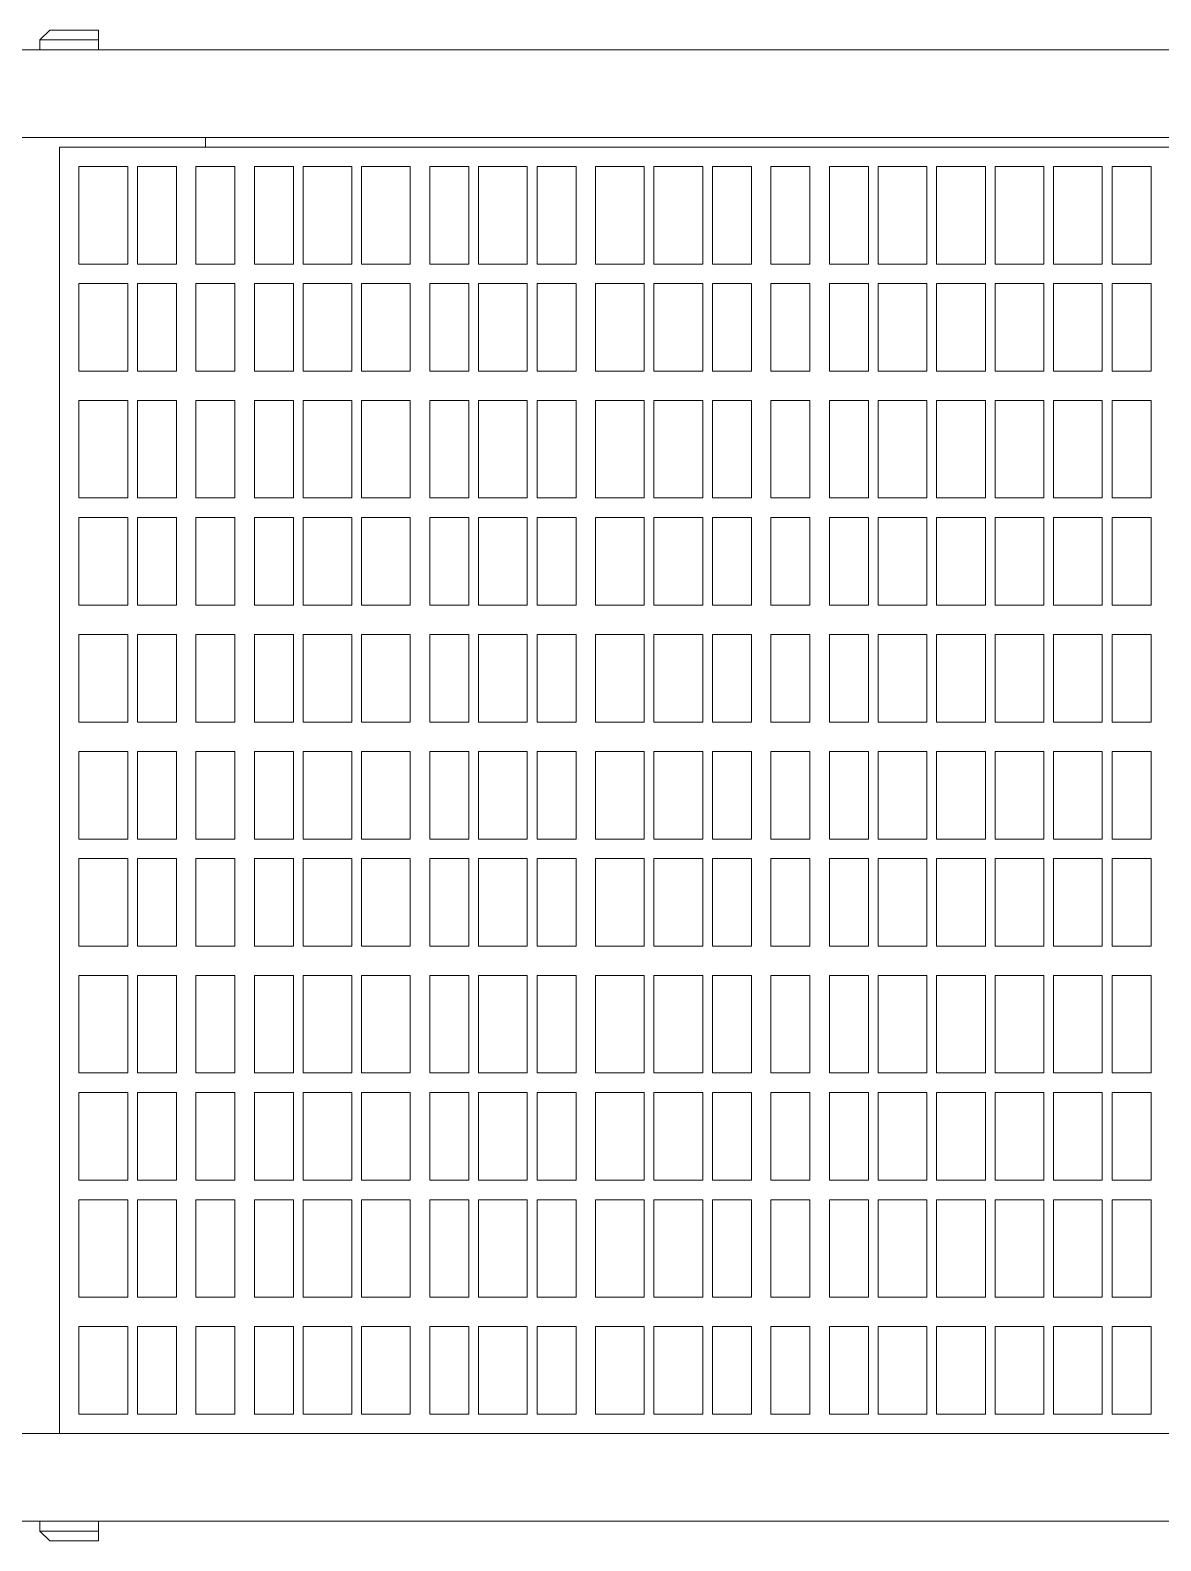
# Model space of a CAD drawing. Header units: metres. Extents: x -13194 to 152406, y -14653 to 29421.
# Drawn here: x 3729.18 to 3766.55, y 527.55 to 577.49 of the extents above; entities that cross this region are included whole.
import ezdxf

# ---------------------------------------------------------------- set-up
doc = ezdxf.new("R2010")
doc.units = ezdxf.units.M
doc.header["$LTSCALE"] = 100
doc.header["$MEASUREMENT"] = 0
doc.layers.get('0').update_dxf_attribs({"color": 9, "lineweight": 9})
doc.layers.add('32-ekipman', color=9, linetype='Continuous', lineweight=9)

# ---------------------------------------------------------------- blocks, each defined once
blk = doc.blocks.new('h')
for points in [[(182091.819, -16205.516), (182093.43, -16205.516)], [(182091.819, -16205.516), (182091.819, -16205.838)], [(182093.43, -16205.516), (182093.752, -16205.838)], [(182096.974, -16206.16), (182021.587, -16206.16)], [(182093.752, -16205.838), (182091.819, -16205.838)], [(182091.819, -16205.838), (182091.819, -16206.16)], [(182093.752, -16205.838), (182093.752, -16206.16)], [(182093.108, -16209.06), (182026.42, -16209.06)], [(182093.108, -16209.06), (182119.848, -16209.06)], [(182093.108, -16251.586), (182093.108, -16209.06)], [(182058.314, -16209.704), (182057.025, -16209.704)], [(182057.025, -16209.704), (182057.025, -16212.604)], [(182058.314, -16212.604), (182058.314, -16209.704)], [(182060.247, -16209.704), (182058.636, -16209.704)], [(182058.636, -16209.704), (182058.636, -16212.604)], [(182060.247, -16212.604), (182060.247, -16209.704)], [(182062.18, -16209.704), (182060.569, -16209.704)], [(182060.569, -16209.704), (182060.569, -16212.604)], [(182062.18, -16212.604), (182062.18, -16209.704)], [(182064.113, -16209.704), (182062.502, -16209.704)], [(182062.502, -16209.704), (182062.502, -16212.604)], [(182064.113, -16212.604), (182064.113, -16209.704)], [(182066.046, -16209.704), (182064.435, -16209.704)], [(182064.435, -16209.704), (182064.435, -16212.604)], [(182066.046, -16212.604), (182066.046, -16209.704)], [(182067.657, -16209.704), (182066.368, -16209.704)], [(182066.368, -16209.704), (182066.368, -16212.604)], [(182067.657, -16212.604), (182067.657, -16209.704)], [(182069.59, -16209.704), (182068.301, -16209.704)], [(182068.301, -16209.704), (182068.301, -16212.604)], [(182069.59, -16212.604), (182069.59, -16209.704)], [(182071.523, -16209.704), (182070.234, -16209.704)], [(182070.234, -16209.704), (182070.234, -16212.604)], [(182071.523, -16212.604), (182071.523, -16209.704)], [(182073.456, -16209.704), (182071.845, -16209.704)], [(182071.845, -16209.704), (182071.845, -16212.604)], [(182073.456, -16212.604), (182073.456, -16209.704)], [(182075.389, -16209.704), (182073.778, -16209.704)], [(182073.778, -16209.704), (182073.778, -16212.604)], [(182075.389, -16212.604), (182075.389, -16209.704)], [(182077.322, -16209.704), (182076.033, -16209.704)], [(182076.033, -16209.704), (182076.033, -16212.604)], [(182077.322, -16212.604), (182077.322, -16209.704)], [(182079.255, -16209.704), (182077.644, -16209.704)], [(182077.644, -16209.704), (182077.644, -16212.604)], [(182079.255, -16212.604), (182079.255, -16209.704)], [(182080.866, -16209.704), (182079.577, -16209.704)], [(182079.577, -16209.704), (182079.577, -16212.604)], [(182080.866, -16212.604), (182080.866, -16209.704)], [(182083.121, -16209.704), (182081.51, -16209.704)], [(182081.51, -16209.704), (182081.51, -16212.604)], [(182083.121, -16212.604), (182083.121, -16209.704)], [(182085.054, -16209.704), (182083.443, -16209.704)], [(182083.443, -16209.704), (182083.443, -16212.604)], [(182085.054, -16212.604), (182085.054, -16209.704)], [(182086.665, -16209.704), (182085.376, -16209.704)], [(182085.376, -16209.704), (182085.376, -16212.604)], [(182086.665, -16212.604), (182086.665, -16209.704)], [(182088.598, -16209.704), (182087.309, -16209.704)], [(182087.309, -16209.704), (182087.309, -16212.604)], [(182088.598, -16212.604), (182088.598, -16209.704)], [(182090.531, -16209.704), (182089.242, -16209.704)], [(182089.242, -16209.704), (182089.242, -16212.604)], [(182090.531, -16212.604), (182090.531, -16209.704)], [(182092.464, -16209.704), (182090.853, -16209.704)], [(182090.853, -16209.704), (182090.853, -16212.604)], [(182092.464, -16212.604), (182092.464, -16209.704)], [(182057.025, -16212.604), (182058.314, -16212.604)], [(182058.636, -16212.604), (182060.247, -16212.604)], [(182060.569, -16212.604), (182062.18, -16212.604)], [(182062.502, -16212.604), (182064.113, -16212.604)], [(182066.046, -16212.604), (182064.435, -16212.604)], [(182066.368, -16212.604), (182067.657, -16212.604)], [(182068.301, -16212.604), (182069.59, -16212.604)], [(182070.234, -16212.604), (182071.523, -16212.604)], [(182071.845, -16212.604), (182073.456, -16212.604)], [(182073.778, -16212.604), (182075.389, -16212.604)], [(182076.033, -16212.604), (182077.322, -16212.604)], [(182077.644, -16212.604), (182079.255, -16212.604)], [(182079.577, -16212.604), (182080.866, -16212.604)], [(182081.51, -16212.604), (182083.121, -16212.604)], [(182083.443, -16212.604), (182085.054, -16212.604)], [(182085.376, -16212.604), (182086.665, -16212.604)], [(182087.309, -16212.604), (182088.598, -16212.604)], [(182089.242, -16212.604), (182090.531, -16212.604)], [(182090.853, -16212.604), (182092.464, -16212.604)], [(182058.314, -16213.57), (182057.025, -16213.57)], [(182057.025, -16213.57), (182057.025, -16216.792)], [(182058.314, -16216.792), (182058.314, -16213.57)], [(182060.247, -16213.57), (182058.636, -16213.57)], [(182058.636, -16213.57), (182058.636, -16216.792)], [(182060.247, -16216.792), (182060.247, -16213.57)], [(182062.18, -16213.57), (182060.569, -16213.57)], [(182060.569, -16213.57), (182060.569, -16216.792)], [(182062.18, -16216.792), (182062.18, -16213.57)], [(182064.113, -16213.57), (182062.502, -16213.57)], [(182062.502, -16213.57), (182062.502, -16216.792)], [(182064.113, -16216.792), (182064.113, -16213.57)], [(182066.046, -16213.57), (182064.435, -16213.57)], [(182064.435, -16213.57), (182064.435, -16216.792)], [(182066.046, -16216.792), (182066.046, -16213.57)], [(182067.657, -16213.57), (182066.368, -16213.57)], [(182066.368, -16213.57), (182066.368, -16216.792)], [(182067.657, -16216.792), (182067.657, -16213.57)], [(182069.59, -16213.57), (182068.301, -16213.57)], [(182068.301, -16213.57), (182068.301, -16216.792)], [(182069.59, -16216.792), (182069.59, -16213.57)], [(182071.523, -16213.57), (182070.234, -16213.57)], [(182070.234, -16213.57), (182070.234, -16216.792)], [(182071.523, -16216.792), (182071.523, -16213.57)], [(182073.456, -16213.57), (182071.845, -16213.57)], [(182071.845, -16213.57), (182071.845, -16216.792)], [(182073.456, -16216.792), (182073.456, -16213.57)], [(182075.389, -16213.57), (182073.778, -16213.57)], [(182073.778, -16213.57), (182073.778, -16216.792)], [(182075.389, -16216.792), (182075.389, -16213.57)], [(182077.322, -16213.57), (182076.033, -16213.57)], [(182076.033, -16213.57), (182076.033, -16216.792)], [(182077.322, -16216.792), (182077.322, -16213.57)], [(182079.255, -16213.57), (182077.644, -16213.57)], [(182077.644, -16213.57), (182077.644, -16216.792)], [(182079.255, -16216.792), (182079.255, -16213.57)], [(182080.866, -16213.57), (182079.577, -16213.57)], [(182079.577, -16213.57), (182079.577, -16216.792)], [(182080.866, -16216.792), (182080.866, -16213.57)], [(182083.121, -16213.57), (182081.51, -16213.57)], [(182081.51, -16213.57), (182081.51, -16216.792)], [(182083.121, -16216.792), (182083.121, -16213.57)], [(182085.054, -16213.57), (182083.443, -16213.57)], [(182083.443, -16213.57), (182083.443, -16216.792)], [(182085.054, -16216.792), (182085.054, -16213.57)], [(182086.665, -16213.57), (182085.376, -16213.57)], [(182085.376, -16213.57), (182085.376, -16216.792)], [(182086.665, -16216.792), (182086.665, -16213.57)], [(182088.598, -16213.57), (182087.309, -16213.57)], [(182087.309, -16213.57), (182087.309, -16216.792)], [(182088.598, -16216.792), (182088.598, -16213.57)], [(182090.531, -16213.57), (182089.242, -16213.57)], [(182089.242, -16213.57), (182089.242, -16216.792)], [(182090.531, -16216.792), (182090.531, -16213.57)], [(182092.464, -16213.57), (182090.853, -16213.57)], [(182090.853, -16213.57), (182090.853, -16216.792)], [(182092.464, -16216.792), (182092.464, -16213.57)], [(182057.025, -16216.792), (182058.314, -16216.792)], [(182058.636, -16216.792), (182060.247, -16216.792)], [(182060.569, -16216.792), (182062.18, -16216.792)], [(182062.502, -16216.792), (182064.113, -16216.792)], [(182066.046, -16216.792), (182064.435, -16216.792)], [(182066.368, -16216.792), (182067.657, -16216.792)], [(182068.301, -16216.792), (182069.59, -16216.792)], [(182070.234, -16216.792), (182071.523, -16216.792)], [(182071.845, -16216.792), (182073.456, -16216.792)], [(182073.778, -16216.792), (182075.389, -16216.792)], [(182076.033, -16216.792), (182077.322, -16216.792)], [(182077.644, -16216.792), (182079.255, -16216.792)], [(182079.577, -16216.792), (182080.866, -16216.792)], [(182081.51, -16216.792), (182083.121, -16216.792)], [(182083.443, -16216.792), (182085.054, -16216.792)], [(182085.376, -16216.792), (182086.665, -16216.792)], [(182087.309, -16216.792), (182088.598, -16216.792)], [(182089.242, -16216.792), (182090.531, -16216.792)], [(182090.853, -16216.792), (182092.464, -16216.792)], [(182058.314, -16217.436), (182057.025, -16217.436)], [(182057.025, -16217.436), (182057.025, -16220.336)], [(182058.314, -16220.336), (182058.314, -16217.436)], [(182060.247, -16217.436), (182058.636, -16217.436)], [(182058.636, -16217.436), (182058.636, -16220.336)], [(182060.247, -16220.336), (182060.247, -16217.436)], [(182062.18, -16217.436), (182060.569, -16217.436)], [(182060.569, -16217.436), (182060.569, -16220.336)], [(182062.18, -16220.336), (182062.18, -16217.436)], [(182064.113, -16217.436), (182062.502, -16217.436)], [(182062.502, -16217.436), (182062.502, -16220.336)], [(182064.113, -16220.336), (182064.113, -16217.436)], [(182066.046, -16217.436), (182064.435, -16217.436)], [(182064.435, -16217.436), (182064.435, -16220.336)], [(182066.046, -16220.336), (182066.046, -16217.436)], [(182067.657, -16217.436), (182066.368, -16217.436)], [(182066.368, -16217.436), (182066.368, -16220.336)], [(182067.657, -16220.336), (182067.657, -16217.436)], [(182069.59, -16217.436), (182068.301, -16217.436)], [(182068.301, -16217.436), (182068.301, -16220.336)], [(182069.59, -16220.336), (182069.59, -16217.436)], [(182071.523, -16217.436), (182070.234, -16217.436)], [(182070.234, -16217.436), (182070.234, -16220.336)], [(182071.523, -16220.336), (182071.523, -16217.436)], [(182073.456, -16217.436), (182071.845, -16217.436)], [(182071.845, -16217.436), (182071.845, -16220.336)], [(182073.456, -16220.336), (182073.456, -16217.436)], [(182075.389, -16217.436), (182073.778, -16217.436)], [(182073.778, -16217.436), (182073.778, -16220.336)], [(182075.389, -16220.336), (182075.389, -16217.436)], [(182077.322, -16217.436), (182076.033, -16217.436)], [(182076.033, -16217.436), (182076.033, -16220.336)], [(182077.322, -16220.336), (182077.322, -16217.436)], [(182079.255, -16217.436), (182077.644, -16217.436)], [(182077.644, -16217.436), (182077.644, -16220.336)], [(182079.255, -16220.336), (182079.255, -16217.436)], [(182080.866, -16217.436), (182079.577, -16217.436)], [(182079.577, -16217.436), (182079.577, -16220.336)], [(182080.866, -16220.336), (182080.866, -16217.436)], [(182083.121, -16217.436), (182081.51, -16217.436)], [(182081.51, -16217.436), (182081.51, -16220.336)], [(182083.121, -16220.336), (182083.121, -16217.436)], [(182085.054, -16217.436), (182083.443, -16217.436)], [(182083.443, -16217.436), (182083.443, -16220.336)], [(182085.054, -16220.336), (182085.054, -16217.436)], [(182086.665, -16217.436), (182085.376, -16217.436)], [(182085.376, -16217.436), (182085.376, -16220.336)], [(182086.665, -16220.336), (182086.665, -16217.436)], [(182088.598, -16217.436), (182087.309, -16217.436)], [(182087.309, -16217.436), (182087.309, -16220.336)], [(182088.598, -16220.336), (182088.598, -16217.436)], [(182090.531, -16217.436), (182089.242, -16217.436)], [(182089.242, -16217.436), (182089.242, -16220.336)], [(182090.531, -16220.336), (182090.531, -16217.436)], [(182092.464, -16217.436), (182090.853, -16217.436)], [(182090.853, -16217.436), (182090.853, -16220.336)], [(182092.464, -16220.336), (182092.464, -16217.436)], [(182057.025, -16220.336), (182058.314, -16220.336)], [(182058.636, -16220.336), (182060.247, -16220.336)], [(182060.569, -16220.336), (182062.18, -16220.336)], [(182062.502, -16220.336), (182064.113, -16220.336)], [(182066.046, -16220.336), (182064.435, -16220.336)], [(182066.368, -16220.336), (182067.657, -16220.336)], [(182068.301, -16220.336), (182069.59, -16220.336)], [(182070.234, -16220.336), (182071.523, -16220.336)], [(182071.845, -16220.336), (182073.456, -16220.336)], [(182073.778, -16220.336), (182075.389, -16220.336)], [(182076.033, -16220.336), (182077.322, -16220.336)], [(182077.644, -16220.336), (182079.255, -16220.336)], [(182079.577, -16220.336), (182080.866, -16220.336)], [(182081.51, -16220.336), (182083.121, -16220.336)], [(182083.443, -16220.336), (182085.054, -16220.336)], [(182085.376, -16220.336), (182086.665, -16220.336)], [(182087.309, -16220.336), (182088.598, -16220.336)], [(182089.242, -16220.336), (182090.531, -16220.336)], [(182090.853, -16220.336), (182092.464, -16220.336)], [(182058.314, -16220.98), (182057.025, -16220.98)], [(182057.025, -16220.98), (182057.025, -16224.202)], [(182058.314, -16224.202), (182058.314, -16220.98)], [(182060.247, -16220.98), (182058.636, -16220.98)], [(182058.636, -16220.98), (182058.636, -16224.202)], [(182060.247, -16224.202), (182060.247, -16220.98)], [(182062.18, -16220.98), (182060.569, -16220.98)], [(182060.569, -16220.98), (182060.569, -16224.202)], [(182062.18, -16224.202), (182062.18, -16220.98)], [(182064.113, -16220.98), (182062.502, -16220.98)], [(182062.502, -16220.98), (182062.502, -16224.202)], [(182064.113, -16224.202), (182064.113, -16220.98)], [(182066.046, -16220.98), (182064.435, -16220.98)], [(182064.435, -16220.98), (182064.435, -16224.202)], [(182066.046, -16224.202), (182066.046, -16220.98)], [(182067.657, -16220.98), (182066.368, -16220.98)], [(182066.368, -16220.98), (182066.368, -16224.202)], [(182067.657, -16224.202), (182067.657, -16220.98)], [(182069.59, -16220.98), (182068.301, -16220.98)], [(182068.301, -16220.98), (182068.301, -16224.202)], [(182069.59, -16224.202), (182069.59, -16220.98)], [(182071.523, -16220.98), (182070.234, -16220.98)], [(182070.234, -16220.98), (182070.234, -16224.202)], [(182071.523, -16224.202), (182071.523, -16220.98)], [(182073.456, -16220.98), (182071.845, -16220.98)], [(182071.845, -16220.98), (182071.845, -16224.202)], [(182073.456, -16224.202), (182073.456, -16220.98)], [(182075.389, -16220.98), (182073.778, -16220.98)], [(182073.778, -16220.98), (182073.778, -16224.202)], [(182075.389, -16224.202), (182075.389, -16220.98)], [(182077.322, -16220.98), (182076.033, -16220.98)], [(182076.033, -16220.98), (182076.033, -16224.202)], [(182077.322, -16224.202), (182077.322, -16220.98)], [(182079.255, -16220.98), (182077.644, -16220.98)], [(182077.644, -16220.98), (182077.644, -16224.202)], [(182079.255, -16224.202), (182079.255, -16220.98)], [(182080.866, -16220.98), (182079.577, -16220.98)], [(182079.577, -16220.98), (182079.577, -16224.202)], [(182080.866, -16224.202), (182080.866, -16220.98)], [(182083.121, -16220.98), (182081.51, -16220.98)], [(182081.51, -16220.98), (182081.51, -16224.202)], [(182083.121, -16224.202), (182083.121, -16220.98)], [(182085.054, -16220.98), (182083.443, -16220.98)], [(182083.443, -16220.98), (182083.443, -16224.202)], [(182085.054, -16224.202), (182085.054, -16220.98)], [(182086.665, -16220.98), (182085.376, -16220.98)], [(182085.376, -16220.98), (182085.376, -16224.202)], [(182086.665, -16224.202), (182086.665, -16220.98)], [(182088.598, -16220.98), (182087.309, -16220.98)], [(182087.309, -16220.98), (182087.309, -16224.202)], [(182088.598, -16224.202), (182088.598, -16220.98)], [(182090.531, -16220.98), (182089.242, -16220.98)], [(182089.242, -16220.98), (182089.242, -16224.202)], [(182090.531, -16224.202), (182090.531, -16220.98)], [(182092.464, -16220.98), (182090.853, -16220.98)], [(182090.853, -16220.98), (182090.853, -16224.202)], [(182092.464, -16224.202), (182092.464, -16220.98)], [(182057.025, -16224.202), (182058.314, -16224.202)], [(182058.636, -16224.202), (182060.247, -16224.202)], [(182060.569, -16224.202), (182062.18, -16224.202)], [(182062.502, -16224.202), (182064.113, -16224.202)], [(182066.046, -16224.202), (182064.435, -16224.202)], [(182066.368, -16224.202), (182067.657, -16224.202)], [(182068.301, -16224.202), (182069.59, -16224.202)], [(182070.234, -16224.202), (182071.523, -16224.202)], [(182071.845, -16224.202), (182073.456, -16224.202)], [(182073.778, -16224.202), (182075.389, -16224.202)], [(182076.033, -16224.202), (182077.322, -16224.202)], [(182077.644, -16224.202), (182079.255, -16224.202)], [(182079.577, -16224.202), (182080.866, -16224.202)], [(182081.51, -16224.202), (182083.121, -16224.202)], [(182083.443, -16224.202), (182085.054, -16224.202)], [(182085.376, -16224.202), (182086.665, -16224.202)], [(182087.309, -16224.202), (182088.598, -16224.202)], [(182089.242, -16224.202), (182090.531, -16224.202)], [(182090.853, -16224.202), (182092.464, -16224.202)], [(182058.314, -16225.168), (182057.025, -16225.168)], [(182057.025, -16225.168), (182057.025, -16228.068)], [(182058.314, -16228.068), (182058.314, -16225.168)], [(182060.247, -16225.168), (182058.636, -16225.168)], [(182058.636, -16225.168), (182058.636, -16228.068)], [(182060.247, -16228.068), (182060.247, -16225.168)], [(182062.18, -16225.168), (182060.569, -16225.168)], [(182060.569, -16225.168), (182060.569, -16228.068)], [(182062.18, -16228.068), (182062.18, -16225.168)], [(182064.113, -16225.168), (182062.502, -16225.168)], [(182062.502, -16225.168), (182062.502, -16228.068)], [(182064.113, -16228.068), (182064.113, -16225.168)], [(182066.046, -16225.168), (182064.435, -16225.168)], [(182064.435, -16225.168), (182064.435, -16228.068)], [(182066.046, -16228.068), (182066.046, -16225.168)], [(182067.657, -16225.168), (182066.368, -16225.168)], [(182066.368, -16225.168), (182066.368, -16228.068)], [(182067.657, -16228.068), (182067.657, -16225.168)], [(182069.59, -16225.168), (182068.301, -16225.168)], [(182068.301, -16225.168), (182068.301, -16228.068)], [(182069.59, -16228.068), (182069.59, -16225.168)], [(182071.523, -16225.168), (182070.234, -16225.168)], [(182070.234, -16225.168), (182070.234, -16228.068)], [(182071.523, -16228.068), (182071.523, -16225.168)], [(182073.456, -16225.168), (182071.845, -16225.168)], [(182071.845, -16225.168), (182071.845, -16228.068)], [(182073.456, -16228.068), (182073.456, -16225.168)], [(182075.389, -16225.168), (182073.778, -16225.168)], [(182073.778, -16225.168), (182073.778, -16228.068)], [(182075.389, -16228.068), (182075.389, -16225.168)], [(182077.322, -16225.168), (182076.033, -16225.168)], [(182076.033, -16225.168), (182076.033, -16228.068)], [(182077.322, -16228.068), (182077.322, -16225.168)], [(182079.255, -16225.168), (182077.644, -16225.168)], [(182077.644, -16225.168), (182077.644, -16228.068)], [(182079.255, -16228.068), (182079.255, -16225.168)], [(182080.866, -16225.168), (182079.577, -16225.168)], [(182079.577, -16225.168), (182079.577, -16228.068)], [(182080.866, -16228.068), (182080.866, -16225.168)], [(182083.121, -16225.168), (182081.51, -16225.168)], [(182081.51, -16225.168), (182081.51, -16228.068)], [(182083.121, -16228.068), (182083.121, -16225.168)], [(182085.054, -16225.168), (182083.443, -16225.168)], [(182083.443, -16225.168), (182083.443, -16228.068)], [(182085.054, -16228.068), (182085.054, -16225.168)], [(182086.665, -16225.168), (182085.376, -16225.168)], [(182085.376, -16225.168), (182085.376, -16228.068)], [(182086.665, -16228.068), (182086.665, -16225.168)], [(182088.598, -16225.168), (182087.309, -16225.168)], [(182087.309, -16225.168), (182087.309, -16228.068)], [(182088.598, -16228.068), (182088.598, -16225.168)], [(182090.531, -16225.168), (182089.242, -16225.168)], [(182089.242, -16225.168), (182089.242, -16228.068)], [(182090.531, -16228.068), (182090.531, -16225.168)], [(182092.464, -16225.168), (182090.853, -16225.168)], [(182090.853, -16225.168), (182090.853, -16228.068)], [(182092.464, -16228.068), (182092.464, -16225.168)], [(182057.025, -16228.068), (182058.314, -16228.068)], [(182058.636, -16228.068), (182060.247, -16228.068)], [(182060.569, -16228.068), (182062.18, -16228.068)], [(182062.502, -16228.068), (182064.113, -16228.068)], [(182066.046, -16228.068), (182064.435, -16228.068)], [(182066.368, -16228.068), (182067.657, -16228.068)], [(182068.301, -16228.068), (182069.59, -16228.068)], [(182070.234, -16228.068), (182071.523, -16228.068)], [(182071.845, -16228.068), (182073.456, -16228.068)], [(182073.778, -16228.068), (182075.389, -16228.068)], [(182076.033, -16228.068), (182077.322, -16228.068)], [(182077.644, -16228.068), (182079.255, -16228.068)], [(182079.577, -16228.068), (182080.866, -16228.068)], [(182081.51, -16228.068), (182083.121, -16228.068)], [(182083.443, -16228.068), (182085.054, -16228.068)], [(182085.376, -16228.068), (182086.665, -16228.068)], [(182087.309, -16228.068), (182088.598, -16228.068)], [(182089.242, -16228.068), (182090.531, -16228.068)], [(182090.853, -16228.068), (182092.464, -16228.068)], [(182058.314, -16228.712), (182057.025, -16228.712)], [(182057.025, -16228.712), (182057.025, -16231.611)], [(182058.314, -16231.611), (182058.314, -16228.712)], [(182060.247, -16228.712), (182058.636, -16228.712)], [(182058.636, -16228.712), (182058.636, -16231.611)], [(182060.247, -16231.611), (182060.247, -16228.712)], [(182062.18, -16228.712), (182060.569, -16228.712)], [(182060.569, -16228.712), (182060.569, -16231.611)], [(182062.18, -16231.611), (182062.18, -16228.712)], [(182064.113, -16228.712), (182062.502, -16228.712)], [(182062.502, -16228.712), (182062.502, -16231.611)], [(182064.113, -16231.611), (182064.113, -16228.712)], [(182066.046, -16228.712), (182064.435, -16228.712)], [(182064.435, -16228.712), (182064.435, -16231.611)], [(182066.046, -16231.611), (182066.046, -16228.712)], [(182067.657, -16228.712), (182066.368, -16228.712)], [(182066.368, -16228.712), (182066.368, -16231.611)], [(182067.657, -16231.611), (182067.657, -16228.712)], [(182069.59, -16228.712), (182068.301, -16228.712)], [(182068.301, -16228.712), (182068.301, -16231.611)], [(182069.59, -16231.611), (182069.59, -16228.712)], [(182071.523, -16228.712), (182070.234, -16228.712)], [(182070.234, -16228.712), (182070.234, -16231.611)], [(182071.523, -16231.611), (182071.523, -16228.712)], [(182073.456, -16228.712), (182071.845, -16228.712)], [(182071.845, -16228.712), (182071.845, -16231.611)], [(182073.456, -16231.611), (182073.456, -16228.712)], [(182075.389, -16228.712), (182073.778, -16228.712)], [(182073.778, -16228.712), (182073.778, -16231.611)], [(182075.389, -16231.611), (182075.389, -16228.712)], [(182077.322, -16228.712), (182076.033, -16228.712)], [(182076.033, -16228.712), (182076.033, -16231.611)], [(182077.322, -16231.611), (182077.322, -16228.712)], [(182079.255, -16228.712), (182077.644, -16228.712)], [(182077.644, -16228.712), (182077.644, -16231.611)], [(182079.255, -16231.611), (182079.255, -16228.712)], [(182080.866, -16228.712), (182079.577, -16228.712)], [(182079.577, -16228.712), (182079.577, -16231.611)], [(182080.866, -16231.611), (182080.866, -16228.712)], [(182083.121, -16228.712), (182081.51, -16228.712)], [(182081.51, -16228.712), (182081.51, -16231.611)], [(182083.121, -16231.611), (182083.121, -16228.712)], [(182085.054, -16228.712), (182083.443, -16228.712)], [(182083.443, -16228.712), (182083.443, -16231.611)], [(182085.054, -16231.611), (182085.054, -16228.712)], [(182086.665, -16228.712), (182085.376, -16228.712)], [(182085.376, -16228.712), (182085.376, -16231.611)], [(182086.665, -16231.611), (182086.665, -16228.712)], [(182088.598, -16228.712), (182087.309, -16228.712)], [(182087.309, -16228.712), (182087.309, -16231.611)], [(182088.598, -16231.611), (182088.598, -16228.712)], [(182090.531, -16228.712), (182089.242, -16228.712)], [(182089.242, -16228.712), (182089.242, -16231.611)], [(182090.531, -16231.611), (182090.531, -16228.712)], [(182092.464, -16228.712), (182090.853, -16228.712)], [(182090.853, -16228.712), (182090.853, -16231.611)], [(182092.464, -16231.611), (182092.464, -16228.712)], [(182057.025, -16231.611), (182058.314, -16231.611)], [(182058.636, -16231.611), (182060.247, -16231.611)], [(182060.569, -16231.611), (182062.18, -16231.611)], [(182062.502, -16231.611), (182064.113, -16231.611)], [(182066.046, -16231.611), (182064.435, -16231.611)], [(182066.368, -16231.611), (182067.657, -16231.611)], [(182068.301, -16231.611), (182069.59, -16231.611)], [(182070.234, -16231.611), (182071.523, -16231.611)], [(182071.845, -16231.611), (182073.456, -16231.611)], [(182073.778, -16231.611), (182075.389, -16231.611)], [(182076.033, -16231.611), (182077.322, -16231.611)], [(182077.644, -16231.611), (182079.255, -16231.611)], [(182079.577, -16231.611), (182080.866, -16231.611)], [(182081.51, -16231.611), (182083.121, -16231.611)], [(182083.443, -16231.611), (182085.054, -16231.611)], [(182085.376, -16231.611), (182086.665, -16231.611)], [(182087.309, -16231.611), (182088.598, -16231.611)], [(182089.242, -16231.611), (182090.531, -16231.611)], [(182090.853, -16231.611), (182092.464, -16231.611)], [(182058.314, -16232.578), (182057.025, -16232.578)], [(182057.025, -16232.578), (182057.025, -16235.477)], [(182058.314, -16235.477), (182058.314, -16232.578)], [(182060.247, -16232.578), (182058.636, -16232.578)], [(182058.636, -16232.578), (182058.636, -16235.477)], [(182060.247, -16235.477), (182060.247, -16232.578)], [(182062.18, -16232.578), (182060.569, -16232.578)], [(182060.569, -16232.578), (182060.569, -16235.477)], [(182062.18, -16235.477), (182062.18, -16232.578)], [(182064.113, -16232.578), (182062.502, -16232.578)], [(182062.502, -16232.578), (182062.502, -16235.477)], [(182064.113, -16235.477), (182064.113, -16232.578)], [(182066.046, -16232.578), (182064.435, -16232.578)], [(182064.435, -16232.578), (182064.435, -16235.477)], [(182066.046, -16235.477), (182066.046, -16232.578)], [(182067.657, -16232.578), (182066.368, -16232.578)], [(182066.368, -16232.578), (182066.368, -16235.477)], [(182067.657, -16235.477), (182067.657, -16232.578)], [(182069.59, -16232.578), (182068.301, -16232.578)], [(182068.301, -16232.578), (182068.301, -16235.477)], [(182069.59, -16235.477), (182069.59, -16232.578)], [(182071.523, -16232.578), (182070.234, -16232.578)], [(182070.234, -16232.578), (182070.234, -16235.477)], [(182071.523, -16235.477), (182071.523, -16232.578)], [(182073.456, -16232.578), (182071.845, -16232.578)], [(182071.845, -16232.578), (182071.845, -16235.477)], [(182073.456, -16235.477), (182073.456, -16232.578)], [(182075.389, -16232.578), (182073.778, -16232.578)], [(182073.778, -16232.578), (182073.778, -16235.477)], [(182075.389, -16235.477), (182075.389, -16232.578)], [(182077.322, -16232.578), (182076.033, -16232.578)], [(182076.033, -16232.578), (182076.033, -16235.477)], [(182077.322, -16235.477), (182077.322, -16232.578)], [(182079.255, -16232.578), (182077.644, -16232.578)], [(182077.644, -16232.578), (182077.644, -16235.477)], [(182079.255, -16235.477), (182079.255, -16232.578)], [(182080.866, -16232.578), (182079.577, -16232.578)], [(182079.577, -16232.578), (182079.577, -16235.477)], [(182080.866, -16235.477), (182080.866, -16232.578)], [(182083.121, -16232.578), (182081.51, -16232.578)], [(182081.51, -16232.578), (182081.51, -16235.477)], [(182083.121, -16235.477), (182083.121, -16232.578)], [(182085.054, -16232.578), (182083.443, -16232.578)], [(182083.443, -16232.578), (182083.443, -16235.477)], [(182085.054, -16235.477), (182085.054, -16232.578)], [(182086.665, -16232.578), (182085.376, -16232.578)], [(182085.376, -16232.578), (182085.376, -16235.477)], [(182086.665, -16235.477), (182086.665, -16232.578)], [(182088.598, -16232.578), (182087.309, -16232.578)], [(182087.309, -16232.578), (182087.309, -16235.477)], [(182088.598, -16235.477), (182088.598, -16232.578)], [(182090.531, -16232.578), (182089.242, -16232.578)], [(182089.242, -16232.578), (182089.242, -16235.477)], [(182090.531, -16235.477), (182090.531, -16232.578)], [(182092.464, -16232.578), (182090.853, -16232.578)], [(182090.853, -16232.578), (182090.853, -16235.477)], [(182092.464, -16235.477), (182092.464, -16232.578)], [(182057.025, -16235.477), (182058.314, -16235.477)], [(182058.636, -16235.477), (182060.247, -16235.477)], [(182060.569, -16235.477), (182062.18, -16235.477)], [(182062.502, -16235.477), (182064.113, -16235.477)], [(182066.046, -16235.477), (182064.435, -16235.477)], [(182066.368, -16235.477), (182067.657, -16235.477)], [(182068.301, -16235.477), (182069.59, -16235.477)], [(182070.234, -16235.477), (182071.523, -16235.477)], [(182071.845, -16235.477), (182073.456, -16235.477)], [(182073.778, -16235.477), (182075.389, -16235.477)], [(182076.033, -16235.477), (182077.322, -16235.477)], [(182077.644, -16235.477), (182079.255, -16235.477)], [(182079.577, -16235.477), (182080.866, -16235.477)], [(182081.51, -16235.477), (182083.121, -16235.477)], [(182083.443, -16235.477), (182085.054, -16235.477)], [(182085.376, -16235.477), (182086.665, -16235.477)], [(182087.309, -16235.477), (182088.598, -16235.477)], [(182089.242, -16235.477), (182090.531, -16235.477)], [(182090.853, -16235.477), (182092.464, -16235.477)], [(182058.314, -16236.444), (182057.025, -16236.444)], [(182057.025, -16236.444), (182057.025, -16239.343)], [(182058.314, -16239.343), (182058.314, -16236.444)], [(182060.247, -16236.444), (182058.636, -16236.444)], [(182058.636, -16236.444), (182058.636, -16239.343)], [(182060.247, -16239.343), (182060.247, -16236.444)], [(182062.18, -16236.444), (182060.569, -16236.444)], [(182060.569, -16236.444), (182060.569, -16239.343)], [(182062.18, -16239.343), (182062.18, -16236.444)], [(182064.113, -16236.444), (182062.502, -16236.444)], [(182062.502, -16236.444), (182062.502, -16239.343)], [(182064.113, -16239.343), (182064.113, -16236.444)], [(182066.046, -16236.444), (182064.435, -16236.444)], [(182064.435, -16236.444), (182064.435, -16239.343)], [(182066.046, -16239.343), (182066.046, -16236.444)], [(182067.657, -16236.444), (182066.368, -16236.444)], [(182066.368, -16236.444), (182066.368, -16239.343)], [(182067.657, -16239.343), (182067.657, -16236.444)], [(182069.59, -16236.444), (182068.301, -16236.444)], [(182068.301, -16236.444), (182068.301, -16239.343)], [(182069.59, -16239.343), (182069.59, -16236.444)], [(182071.523, -16236.444), (182070.234, -16236.444)], [(182070.234, -16236.444), (182070.234, -16239.343)], [(182071.523, -16239.343), (182071.523, -16236.444)], [(182073.456, -16236.444), (182071.845, -16236.444)], [(182071.845, -16236.444), (182071.845, -16239.343)], [(182073.456, -16239.343), (182073.456, -16236.444)], [(182075.389, -16236.444), (182073.778, -16236.444)], [(182073.778, -16236.444), (182073.778, -16239.343)], [(182075.389, -16239.343), (182075.389, -16236.444)], [(182077.322, -16236.444), (182076.033, -16236.444)], [(182076.033, -16236.444), (182076.033, -16239.343)], [(182077.322, -16239.343), (182077.322, -16236.444)], [(182079.255, -16236.444), (182077.644, -16236.444)], [(182077.644, -16236.444), (182077.644, -16239.343)], [(182079.255, -16239.343), (182079.255, -16236.444)], [(182080.866, -16236.444), (182079.577, -16236.444)], [(182079.577, -16236.444), (182079.577, -16239.343)], [(182080.866, -16239.343), (182080.866, -16236.444)], [(182083.121, -16236.444), (182081.51, -16236.444)], [(182081.51, -16236.444), (182081.51, -16239.343)], [(182083.121, -16239.343), (182083.121, -16236.444)], [(182085.054, -16236.444), (182083.443, -16236.444)], [(182083.443, -16236.444), (182083.443, -16239.343)], [(182085.054, -16239.343), (182085.054, -16236.444)], [(182086.665, -16236.444), (182085.376, -16236.444)], [(182085.376, -16236.444), (182085.376, -16239.343)], [(182086.665, -16239.343), (182086.665, -16236.444)], [(182088.598, -16236.444), (182087.309, -16236.444)], [(182087.309, -16236.444), (182087.309, -16239.343)], [(182088.598, -16239.343), (182088.598, -16236.444)], [(182090.531, -16236.444), (182089.242, -16236.444)], [(182089.242, -16236.444), (182089.242, -16239.343)], [(182090.531, -16239.343), (182090.531, -16236.444)], [(182092.464, -16236.444), (182090.853, -16236.444)], [(182090.853, -16236.444), (182090.853, -16239.343)], [(182092.464, -16239.343), (182092.464, -16236.444)], [(182057.025, -16239.343), (182058.314, -16239.343)], [(182058.636, -16239.343), (182060.247, -16239.343)], [(182060.569, -16239.343), (182062.18, -16239.343)], [(182062.502, -16239.343), (182064.113, -16239.343)], [(182066.046, -16239.343), (182064.435, -16239.343)], [(182066.368, -16239.343), (182067.657, -16239.343)], [(182068.301, -16239.343), (182069.59, -16239.343)], [(182070.234, -16239.343), (182071.523, -16239.343)], [(182071.845, -16239.343), (182073.456, -16239.343)], [(182073.778, -16239.343), (182075.389, -16239.343)], [(182076.033, -16239.343), (182077.322, -16239.343)], [(182077.644, -16239.343), (182079.255, -16239.343)], [(182079.577, -16239.343), (182080.866, -16239.343)], [(182081.51, -16239.343), (182083.121, -16239.343)], [(182083.443, -16239.343), (182085.054, -16239.343)], [(182085.376, -16239.343), (182086.665, -16239.343)], [(182087.309, -16239.343), (182088.598, -16239.343)], [(182089.242, -16239.343), (182090.531, -16239.343)], [(182090.853, -16239.343), (182092.464, -16239.343)], [(182058.314, -16239.988), (182057.025, -16239.988)], [(182057.025, -16239.988), (182057.025, -16243.209)], [(182058.314, -16243.209), (182058.314, -16239.988)], [(182060.247, -16239.988), (182058.636, -16239.988)], [(182058.636, -16239.988), (182058.636, -16243.209)], [(182060.247, -16243.209), (182060.247, -16239.988)], [(182062.18, -16239.988), (182060.569, -16239.988)], [(182060.569, -16239.988), (182060.569, -16243.209)], [(182062.18, -16243.209), (182062.18, -16239.988)], [(182064.113, -16239.988), (182062.502, -16239.988)], [(182062.502, -16239.988), (182062.502, -16243.209)], [(182064.113, -16243.209), (182064.113, -16239.988)], [(182066.046, -16239.988), (182064.435, -16239.988)], [(182064.435, -16239.988), (182064.435, -16243.209)], [(182066.046, -16243.209), (182066.046, -16239.988)], [(182067.657, -16239.988), (182066.368, -16239.988)], [(182066.368, -16239.988), (182066.368, -16243.209)], [(182067.657, -16243.209), (182067.657, -16239.988)], [(182069.59, -16239.988), (182068.301, -16239.988)], [(182068.301, -16239.988), (182068.301, -16243.209)], [(182069.59, -16243.209), (182069.59, -16239.988)], [(182071.523, -16239.988), (182070.234, -16239.988)], [(182070.234, -16239.988), (182070.234, -16243.209)], [(182071.523, -16243.209), (182071.523, -16239.988)], [(182073.456, -16239.988), (182071.845, -16239.988)], [(182071.845, -16239.988), (182071.845, -16243.209)], [(182073.456, -16243.209), (182073.456, -16239.988)], [(182075.389, -16239.988), (182073.778, -16239.988)], [(182073.778, -16239.988), (182073.778, -16243.209)], [(182075.389, -16243.209), (182075.389, -16239.988)], [(182077.322, -16239.988), (182076.033, -16239.988)], [(182076.033, -16239.988), (182076.033, -16243.209)], [(182077.322, -16243.209), (182077.322, -16239.988)], [(182079.255, -16239.988), (182077.644, -16239.988)], [(182077.644, -16239.988), (182077.644, -16243.209)], [(182079.255, -16243.209), (182079.255, -16239.988)], [(182080.866, -16239.988), (182079.577, -16239.988)], [(182079.577, -16239.988), (182079.577, -16243.209)], [(182080.866, -16243.209), (182080.866, -16239.988)], [(182083.121, -16239.988), (182081.51, -16239.988)], [(182081.51, -16239.988), (182081.51, -16243.209)], [(182083.121, -16243.209), (182083.121, -16239.988)], [(182085.054, -16239.988), (182083.443, -16239.988)], [(182083.443, -16239.988), (182083.443, -16243.209)], [(182085.054, -16243.209), (182085.054, -16239.988)], [(182086.665, -16239.988), (182085.376, -16239.988)], [(182085.376, -16239.988), (182085.376, -16243.209)], [(182086.665, -16243.209), (182086.665, -16239.988)], [(182088.598, -16239.988), (182087.309, -16239.988)], [(182087.309, -16239.988), (182087.309, -16243.209)], [(182088.598, -16243.209), (182088.598, -16239.988)], [(182090.531, -16239.988), (182089.242, -16239.988)], [(182089.242, -16239.988), (182089.242, -16243.209)], [(182090.531, -16243.209), (182090.531, -16239.988)], [(182092.464, -16239.988), (182090.853, -16239.988)], [(182090.853, -16239.988), (182090.853, -16243.209)], [(182092.464, -16243.209), (182092.464, -16239.988)], [(182057.025, -16243.209), (182058.314, -16243.209)], [(182058.636, -16243.209), (182060.247, -16243.209)], [(182060.569, -16243.209), (182062.18, -16243.209)], [(182062.502, -16243.209), (182064.113, -16243.209)], [(182066.046, -16243.209), (182064.435, -16243.209)], [(182066.368, -16243.209), (182067.657, -16243.209)], [(182068.301, -16243.209), (182069.59, -16243.209)], [(182070.234, -16243.209), (182071.523, -16243.209)], [(182071.845, -16243.209), (182073.456, -16243.209)], [(182073.778, -16243.209), (182075.389, -16243.209)], [(182076.033, -16243.209), (182077.322, -16243.209)], [(182077.644, -16243.209), (182079.255, -16243.209)], [(182079.577, -16243.209), (182080.866, -16243.209)], [(182081.51, -16243.209), (182083.121, -16243.209)], [(182083.443, -16243.209), (182085.054, -16243.209)], [(182085.376, -16243.209), (182086.665, -16243.209)], [(182087.309, -16243.209), (182088.598, -16243.209)], [(182089.242, -16243.209), (182090.531, -16243.209)], [(182090.853, -16243.209), (182092.464, -16243.209)], [(182058.314, -16244.176), (182057.025, -16244.176)], [(182057.025, -16244.176), (182057.025, -16247.075)], [(182058.314, -16247.075), (182058.314, -16244.176)], [(182060.247, -16244.176), (182058.636, -16244.176)], [(182058.636, -16244.176), (182058.636, -16247.075)], [(182060.247, -16247.075), (182060.247, -16244.176)], [(182062.18, -16244.176), (182060.569, -16244.176)], [(182060.569, -16244.176), (182060.569, -16247.075)], [(182062.18, -16247.075), (182062.18, -16244.176)], [(182064.113, -16244.176), (182062.502, -16244.176)], [(182062.502, -16244.176), (182062.502, -16247.075)], [(182064.113, -16247.075), (182064.113, -16244.176)], [(182066.046, -16244.176), (182064.435, -16244.176)], [(182064.435, -16244.176), (182064.435, -16247.075)], [(182066.046, -16247.075), (182066.046, -16244.176)], [(182067.657, -16244.176), (182066.368, -16244.176)], [(182066.368, -16244.176), (182066.368, -16247.075)], [(182067.657, -16247.075), (182067.657, -16244.176)], [(182069.59, -16244.176), (182068.301, -16244.176)], [(182068.301, -16244.176), (182068.301, -16247.075)], [(182069.59, -16247.075), (182069.59, -16244.176)], [(182071.523, -16244.176), (182070.234, -16244.176)], [(182070.234, -16244.176), (182070.234, -16247.075)], [(182071.523, -16247.075), (182071.523, -16244.176)], [(182073.456, -16244.176), (182071.845, -16244.176)], [(182071.845, -16244.176), (182071.845, -16247.075)], [(182073.456, -16247.075), (182073.456, -16244.176)], [(182075.389, -16244.176), (182073.778, -16244.176)], [(182073.778, -16244.176), (182073.778, -16247.075)], [(182075.389, -16247.075), (182075.389, -16244.176)], [(182077.322, -16244.176), (182076.033, -16244.176)], [(182076.033, -16244.176), (182076.033, -16247.075)], [(182077.322, -16247.075), (182077.322, -16244.176)], [(182079.255, -16244.176), (182077.644, -16244.176)], [(182077.644, -16244.176), (182077.644, -16247.075)], [(182079.255, -16247.075), (182079.255, -16244.176)], [(182080.866, -16244.176), (182079.577, -16244.176)], [(182079.577, -16244.176), (182079.577, -16247.075)], [(182080.866, -16247.075), (182080.866, -16244.176)], [(182083.121, -16244.176), (182081.51, -16244.176)], [(182081.51, -16244.176), (182081.51, -16247.075)], [(182083.121, -16247.075), (182083.121, -16244.176)], [(182085.054, -16244.176), (182083.443, -16244.176)], [(182083.443, -16244.176), (182083.443, -16247.075)], [(182085.054, -16247.075), (182085.054, -16244.176)], [(182086.665, -16244.176), (182085.376, -16244.176)], [(182085.376, -16244.176), (182085.376, -16247.075)], [(182086.665, -16247.075), (182086.665, -16244.176)], [(182088.598, -16244.176), (182087.309, -16244.176)], [(182087.309, -16244.176), (182087.309, -16247.075)], [(182088.598, -16247.075), (182088.598, -16244.176)], [(182090.531, -16244.176), (182089.242, -16244.176)], [(182089.242, -16244.176), (182089.242, -16247.075)], [(182090.531, -16247.075), (182090.531, -16244.176)], [(182092.464, -16244.176), (182090.853, -16244.176)], [(182090.853, -16244.176), (182090.853, -16247.075)], [(182092.464, -16247.075), (182092.464, -16244.176)], [(182057.025, -16247.075), (182058.314, -16247.075)], [(182058.636, -16247.075), (182060.247, -16247.075)], [(182060.569, -16247.075), (182062.18, -16247.075)], [(182062.502, -16247.075), (182064.113, -16247.075)], [(182066.046, -16247.075), (182064.435, -16247.075)], [(182066.368, -16247.075), (182067.657, -16247.075)], [(182068.301, -16247.075), (182069.59, -16247.075)], [(182070.234, -16247.075), (182071.523, -16247.075)], [(182071.845, -16247.075), (182073.456, -16247.075)], [(182073.778, -16247.075), (182075.389, -16247.075)], [(182076.033, -16247.075), (182077.322, -16247.075)], [(182077.644, -16247.075), (182079.255, -16247.075)], [(182079.577, -16247.075), (182080.866, -16247.075)], [(182081.51, -16247.075), (182083.121, -16247.075)], [(182083.443, -16247.075), (182085.054, -16247.075)], [(182085.376, -16247.075), (182086.665, -16247.075)], [(182087.309, -16247.075), (182088.598, -16247.075)], [(182089.242, -16247.075), (182090.531, -16247.075)], [(182090.853, -16247.075), (182092.464, -16247.075)], [(182058.314, -16247.72), (182057.025, -16247.72)], [(182057.025, -16247.72), (182057.025, -16250.941)], [(182058.314, -16250.941), (182058.314, -16247.72)], [(182060.247, -16247.72), (182058.636, -16247.72)], [(182058.636, -16247.72), (182058.636, -16250.941)], [(182060.247, -16250.941), (182060.247, -16247.72)], [(182062.18, -16247.72), (182060.569, -16247.72)], [(182060.569, -16247.72), (182060.569, -16250.941)], [(182062.18, -16250.941), (182062.18, -16247.72)], [(182064.113, -16247.72), (182062.502, -16247.72)], [(182062.502, -16247.72), (182062.502, -16250.941)], [(182064.113, -16250.941), (182064.113, -16247.72)], [(182066.046, -16247.72), (182064.435, -16247.72)], [(182064.435, -16247.72), (182064.435, -16250.941)], [(182066.046, -16250.941), (182066.046, -16247.72)], [(182067.657, -16247.72), (182066.368, -16247.72)], [(182066.368, -16247.72), (182066.368, -16250.941)], [(182067.657, -16250.941), (182067.657, -16247.72)], [(182069.59, -16247.72), (182068.301, -16247.72)], [(182068.301, -16247.72), (182068.301, -16250.941)], [(182069.59, -16250.941), (182069.59, -16247.72)], [(182071.523, -16247.72), (182070.234, -16247.72)], [(182070.234, -16247.72), (182070.234, -16250.941)], [(182071.523, -16250.941), (182071.523, -16247.72)], [(182073.456, -16247.72), (182071.845, -16247.72)], [(182071.845, -16247.72), (182071.845, -16250.941)], [(182073.456, -16250.941), (182073.456, -16247.72)], [(182075.389, -16247.72), (182073.778, -16247.72)], [(182073.778, -16247.72), (182073.778, -16250.941)], [(182075.389, -16250.941), (182075.389, -16247.72)], [(182077.322, -16247.72), (182076.033, -16247.72)], [(182076.033, -16247.72), (182076.033, -16250.941)], [(182077.322, -16250.941), (182077.322, -16247.72)], [(182079.255, -16247.72), (182077.644, -16247.72)], [(182077.644, -16247.72), (182077.644, -16250.941)], [(182079.255, -16250.941), (182079.255, -16247.72)], [(182080.866, -16247.72), (182079.577, -16247.72)], [(182079.577, -16247.72), (182079.577, -16250.941)], [(182080.866, -16250.941), (182080.866, -16247.72)], [(182083.121, -16247.72), (182081.51, -16247.72)], [(182081.51, -16247.72), (182081.51, -16250.941)], [(182083.121, -16250.941), (182083.121, -16247.72)], [(182085.054, -16247.72), (182083.443, -16247.72)], [(182083.443, -16247.72), (182083.443, -16250.941)], [(182085.054, -16250.941), (182085.054, -16247.72)], [(182086.665, -16247.72), (182085.376, -16247.72)], [(182085.376, -16247.72), (182085.376, -16250.941)], [(182086.665, -16250.941), (182086.665, -16247.72)], [(182088.598, -16247.72), (182087.309, -16247.72)], [(182087.309, -16247.72), (182087.309, -16250.941)], [(182088.598, -16250.941), (182088.598, -16247.72)], [(182090.531, -16247.72), (182089.242, -16247.72)], [(182089.242, -16247.72), (182089.242, -16250.941)], [(182090.531, -16250.941), (182090.531, -16247.72)], [(182092.464, -16247.72), (182090.853, -16247.72)], [(182090.853, -16247.72), (182090.853, -16250.941)], [(182092.464, -16250.941), (182092.464, -16247.72)], [(182057.025, -16250.941), (182058.314, -16250.941)], [(182058.636, -16250.941), (182060.247, -16250.941)], [(182060.569, -16250.941), (182062.18, -16250.941)], [(182062.502, -16250.941), (182064.113, -16250.941)], [(182066.046, -16250.941), (182064.435, -16250.941)], [(182066.368, -16250.941), (182067.657, -16250.941)], [(182068.301, -16250.941), (182069.59, -16250.941)], [(182070.234, -16250.941), (182071.523, -16250.941)], [(182071.845, -16250.941), (182073.456, -16250.941)], [(182073.778, -16250.941), (182075.389, -16250.941)], [(182076.033, -16250.941), (182077.322, -16250.941)], [(182077.644, -16250.941), (182079.255, -16250.941)], [(182079.577, -16250.941), (182080.866, -16250.941)], [(182081.51, -16250.941), (182083.121, -16250.941)], [(182083.443, -16250.941), (182085.054, -16250.941)], [(182085.376, -16250.941), (182086.665, -16250.941)], [(182087.309, -16250.941), (182088.598, -16250.941)], [(182089.242, -16250.941), (182090.531, -16250.941)], [(182090.853, -16250.941), (182092.464, -16250.941)], [(182029.641, -16251.586), (182093.108, -16251.586)], [(182088.276, -16251.908), (182088.276, -16251.586), (182088.276, -16251.908)], [(182096.974, -16251.908), (182026.42, -16251.908)], [(182096.974, -16254.807), (182021.587, -16254.807)], [(182091.819, -16254.807), (182091.819, -16255.13)], [(182093.752, -16254.807), (182093.752, -16255.13)], [(182093.752, -16255.13), (182091.819, -16255.13)], [(182091.819, -16255.13), (182091.819, -16255.452)], [(182091.819, -16255.452), (182093.43, -16255.452)], [(182093.752, -16255.13), (182093.43, -16255.452)]]:
    blk.add_lwpolyline(points)
blk = doc.blocks.new('2.bod.Mimari')
at = {"layer": '32-ekipman', "ltscale": 2, "rotation": 180}
blk.add_blockref('h', (185823.255, -24307.965), dxfattribs=at)

msp = doc.modelspace()

# ---------------------------------------------------------------- block references
msp.add_blockref('2.bod.Mimari', (0, 8630))

doc.saveas('drawing.dxf')
